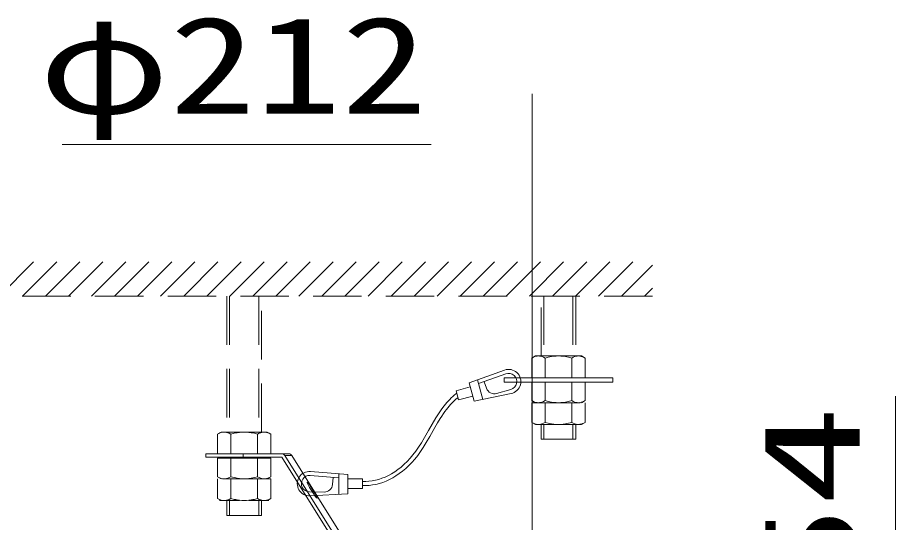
# Model space of a CAD drawing. Units: millimetres on the paper. Extents: x -63 to 65, y -59 to 59.
# Drawn here: x -6.41 to 15.32, y 35.06 to 47.56 of the extents above; entities that cross this region are included whole.
import ezdxf
from ezdxf.enums import TextEntityAlignment as Align

# ---------------------------------------------------------------- set-up
doc = ezdxf.new("R2010")
doc.units = ezdxf.units.MM
doc.linetypes.add('DASHED1', pattern=[1.8, 1.2, -0.6])
doc.linetypes.add('LONG_DOUBLE_CHAIN', pattern=[21.8, 18, -1, 0.6, -0.6, 0.6, -1])
doc.layers.add('0-1_GAIKEI', color=4, linetype='Continuous', lineweight=9)
doc.layers.add('0-2_SUNPO', color=7, linetype='Continuous', lineweight=9)
doc.styles.add('ＭＳ ゴシック', font='')
doc.styles.get('ＭＳ ゴシック').set_extended_font_data('MS Gothic')

msp = doc.modelspace()

# ---------------------------------------------------------------- linework, layer by layer
at = {"layer": '0-1_GAIKEI', "color": 134, "linetype": 'DASHED1'}
for p, q in [((-6.859, 40.66), (-5.85, 41.668)), ((-6.288, 40.66), (-5.28, 41.668)), ((-5.718, 40.66), (-4.71, 41.668)), ((-5.148, 40.66), (-4.139, 41.668)), ((-4.577, 40.66), (-3.569, 41.668)), ((-4.007, 40.66), (-2.999, 41.668)), ((-3.437, 40.66), (-2.428, 41.668)), ((-2.866, 40.66), (-1.858, 41.668)), ((-2.296, 40.66), (-1.288, 41.668)), ((-1.725, 40.66), (-0.717, 41.668)), ((-1.155, 40.66), (-0.147, 41.668)), ((-0.585, 40.66), (0.423, 41.668)), ((-0.014, 40.66), (0.994, 41.668)), ((0.556, 40.66), (1.564, 41.668)), ((1.126, 40.66), (2.135, 41.668)), ((1.697, 40.66), (2.705, 41.668)), ((2.267, 40.66), (3.275, 41.668)), ((2.837, 40.66), (3.846, 41.668)), ((3.408, 40.66), (4.416, 41.668)), ((3.978, 40.66), (4.986, 41.668)), ((4.548, 40.66), (5.557, 41.668)), ((5.119, 40.66), (6.127, 41.668)), ((5.689, 40.66), (6.697, 41.668)), ((6.26, 40.66), (7.268, 41.668)), ((6.83, 40.66), (7.838, 41.668)), ((7.4, 40.66), (8.408, 41.668)), ((7.971, 40.66), (8.979, 41.668)), ((8.541, 40.66), (9.308, 41.427)), ((9.111, 40.66), (9.308, 40.856)), ((9.308, 40.66), (-8.943, 40.66)), ((-1.226, 40.66), (-1.226, 37.299)), ((-1.159, 40.66), (-1.159, 37.299)), ((-0.436, 40.66), (-0.436, 37.299)), ((-0.369, 37.299), (-0.369, 40.66)), ((6.55, 39.182), (6.55, 40.661)), ((7.407, 40.661), (6.55, 40.661)), ((6.618, 40.661), (6.618, 39.182)), ((7.34, 40.661), (7.34, 39.182)), ((7.407, 40.661), (7.407, 39.182)), ((6.408, 39.182), (6.319, 39.131)), ((6.319, 38.644), (6.319, 39.131)), ((6.649, 38.644), (6.649, 39.131)), ((7.309, 38.644), (7.309, 39.131)), ((7.639, 38.644), (7.639, 39.131)), ((6.319, 38.537), (6.319, 38.077)), ((6.649, 38.537), (6.649, 38.077)), ((7.309, 38.537), (7.309, 38.077)), ((7.639, 38.537), (7.639, 38.077)), ((6.408, 38.026), (6.319, 38.077)), ((6.319, 38.026), (6.319, 37.539)), ((6.319, 38.026), (7.639, 38.026)), ((6.649, 38.026), (6.649, 37.539)), ((7.309, 38.026), (7.309, 37.539)), ((7.55, 38.026), (7.639, 38.077)), ((7.639, 38.026), (7.639, 37.539)), ((6.408, 37.488), (6.319, 37.539)), ((6.55, 37.488), (6.55, 37.121)), ((6.618, 37.488), (6.618, 37.121)), ((7.34, 37.121), (7.34, 37.488)), ((-1.369, 37.299), (-1.457, 37.248)), ((-1.457, 36.761), (-1.457, 37.248)), ((-0.226, 37.299), (-1.369, 37.299)), ((-1.127, 36.761), (-1.127, 37.248)), ((-0.468, 36.761), (-0.468, 37.248)), ((-0.226, 37.299), (-0.138, 37.248)), ((-0.138, 36.761), (-0.138, 37.248)), ((-1.457, 36.654), (-1.457, 36.194)), ((-1.127, 36.654), (-1.127, 36.194)), ((-0.468, 36.654), (-0.468, 36.194)), ((-0.138, 36.654), (-0.138, 36.194)), ((-1.369, 36.143), (-1.457, 36.194)), ((-1.457, 36.143), (-1.457, 35.656)), ((-0.138, 36.143), (-1.457, 36.143)), ((-1.127, 36.143), (-1.127, 35.656)), ((-0.468, 36.143), (-0.468, 35.656)), ((-0.226, 36.143), (-0.138, 36.194)), ((-0.138, 36.143), (-0.138, 35.656)), ((-1.369, 35.605), (-1.457, 35.656)), ((-0.226, 35.605), (-0.138, 35.656)), ((-0.911, 35.605), (-1.406, 35.605)), ((-1.159, 35.605), (-1.159, 35.237)), ((-0.189, 35.605), (-0.684, 35.605)), ((-0.436, 35.605), (-0.436, 35.237)), ((-0.369, 35.605), (-0.369, 35.237))]:
    msp.add_line(p, q, dxfattribs=at)
at = {"layer": '0-1_GAIKEI'}
for p, q in [((5.643, 38.834), (4.769, 38.52)), ((5.677, 38.739), (5.005, 38.498)), ((4.769, 38.52), (4.892, 38.061)), ((4.979, 38.595), (5.11, 38.107)), ((5.2, 38.382), (5.139, 38.546)), ((8.323, 38.644), (5.635, 38.644)), ((5.635, 38.537), (5.635, 38.644)), ((5.635, 38.537), (8.323, 38.537)), ((8.323, 38.644), (8.323, 38.537)), ((4.892, 38.061), (5.808, 38.253)), ((5.45, 38.256), (5.801, 38.355)), ((-1.744, 36.761), (0.312, 36.761)), ((-1.744, 36.761), (-1.744, 36.68)), ((-0.824, 36.761), (-0.824, 36.68)), ((0.38, 36.723), (1.628, 34.724)), ((0.136, 36.68), (-1.744, 36.68)), ((-1.457, 36.654), (-0.138, 36.654)), ((1.358, 34.724), (0.136, 36.68)), ((0.843, 36.325), (1.769, 36.247)), ((0.835, 36.224), (1.547, 36.165)), ((1.389, 36.003), (1.406, 36.177)), ((1.547, 36.266), (1.547, 35.76)), ((1.769, 36.247), (1.769, 35.772)), ((1.18, 35.816), (0.815, 35.822)), ((1.769, 35.772), (0.835, 35.721))]:
    msp.add_line(p, q, dxfattribs=at)
at = {"layer": '0-1_GAIKEI', "color": 7, "linetype": 'LONG_DOUBLE_CHAIN'}
msp.add_line((7.309, 38.644), (7.639, 38.644), dxfattribs=at)
at = {"layer": '0-1_GAIKEI', "color": 134, "linetype": 'DASHED1'}
for points in [[(6.319, 39.131), (6.359, 39.152), (6.398, 39.168), (6.427, 39.176), (6.456, 39.181), (6.484, 39.182), (6.513, 39.181), (6.541, 39.176), (6.57, 39.168), (6.609, 39.152), (6.649, 39.131)], [(6.408, 39.182), (7.55, 39.182), (7.639, 39.131)], [(6.649, 39.131), (6.728, 39.152), (6.768, 39.16), (6.807, 39.168), (6.865, 39.176), (6.922, 39.181), (6.979, 39.182), (7.036, 39.181), (7.093, 39.176), (7.151, 39.168), (7.19, 39.16), (7.23, 39.152), (7.309, 39.131)], [(7.309, 39.131), (7.348, 39.152), (7.388, 39.168), (7.417, 39.176), (7.445, 39.181), (7.474, 39.182), (7.48, 39.182), (7.513, 39.179), (7.546, 39.172), (7.579, 39.161), (7.609, 39.147), (7.639, 39.131)], [(6.319, 38.077), (6.359, 38.056), (6.398, 38.041), (6.427, 38.033), (6.456, 38.028), (6.484, 38.026), (6.513, 38.028), (6.541, 38.033), (6.57, 38.041), (6.609, 38.056), (6.649, 38.077)], [(6.649, 38.077), (6.728, 38.056), (6.768, 38.048), (6.807, 38.041), (6.865, 38.033), (6.922, 38.028), (6.979, 38.026), (7.036, 38.028), (7.093, 38.033), (7.151, 38.041), (7.19, 38.048), (7.23, 38.056), (7.309, 38.077)], [(7.309, 38.077), (7.348, 38.056), (7.388, 38.041), (7.417, 38.033), (7.445, 38.028), (7.474, 38.026), (7.48, 38.026), (7.513, 38.029), (7.546, 38.036), (7.579, 38.048), (7.609, 38.061), (7.639, 38.077)], [(6.319, 37.539), (6.359, 37.519), (6.398, 37.503), (6.427, 37.495), (6.456, 37.49), (6.484, 37.488), (6.513, 37.49), (6.541, 37.495), (6.57, 37.503), (6.609, 37.519), (6.649, 37.539)], [(6.408, 37.488), (7.55, 37.488), (7.639, 37.539)], [(7.407, 37.488), (7.407, 37.121), (6.55, 37.121)], [(6.649, 37.539), (6.728, 37.519), (6.768, 37.51), (6.807, 37.503), (6.865, 37.495), (6.922, 37.49), (6.979, 37.488), (7.036, 37.49), (7.093, 37.495), (7.151, 37.503), (7.19, 37.51), (7.23, 37.519), (7.309, 37.539)], [(7.309, 37.539), (7.348, 37.519), (7.388, 37.503), (7.417, 37.495), (7.445, 37.49), (7.474, 37.488), (7.48, 37.488), (7.513, 37.491), (7.546, 37.499), (7.579, 37.51), (7.609, 37.523), (7.639, 37.539)], [(-1.127, 37.248), (-1.167, 37.269), (-1.206, 37.284), (-1.235, 37.292), (-1.264, 37.297), (-1.292, 37.299), (-1.299, 37.299), (-1.332, 37.296), (-1.364, 37.289), (-1.397, 37.277), (-1.427, 37.264), (-1.457, 37.248)], [(-0.468, 37.248), (-0.547, 37.269), (-0.586, 37.277), (-0.626, 37.284), (-0.683, 37.292), (-0.74, 37.297), (-0.797, 37.299), (-0.855, 37.297), (-0.912, 37.292), (-0.969, 37.284), (-1.009, 37.277), (-1.048, 37.269), (-1.127, 37.248)], [(-0.138, 37.248), (-0.177, 37.269), (-0.217, 37.284), (-0.245, 37.292), (-0.274, 37.297), (-0.303, 37.299), (-0.331, 37.297), (-0.36, 37.292), (-0.389, 37.284), (-0.428, 37.269), (-0.468, 37.248)], [(-1.127, 36.194), (-1.167, 36.173), (-1.206, 36.157), (-1.235, 36.149), (-1.264, 36.144), (-1.292, 36.143), (-1.299, 36.143), (-1.332, 36.146), (-1.364, 36.153), (-1.397, 36.164), (-1.427, 36.178), (-1.457, 36.194)], [(-0.468, 36.194), (-0.547, 36.173), (-0.586, 36.165), (-0.626, 36.157), (-0.683, 36.149), (-0.74, 36.144), (-0.797, 36.143), (-0.855, 36.144), (-0.912, 36.149), (-0.969, 36.157), (-1.009, 36.165), (-1.048, 36.173), (-1.127, 36.194)], [(-0.138, 36.194), (-0.177, 36.173), (-0.217, 36.157), (-0.245, 36.149), (-0.274, 36.144), (-0.303, 36.143), (-0.331, 36.144), (-0.36, 36.149), (-0.389, 36.157), (-0.428, 36.173), (-0.468, 36.194)], [(-1.127, 35.656), (-1.167, 35.635), (-1.206, 35.62), (-1.235, 35.612), (-1.264, 35.607), (-1.292, 35.605), (-1.299, 35.605), (-1.332, 35.608), (-1.364, 35.615), (-1.397, 35.627), (-1.427, 35.64), (-1.457, 35.656)], [(-0.468, 35.656), (-0.547, 35.635), (-0.586, 35.627), (-0.626, 35.62), (-0.683, 35.612), (-0.74, 35.607), (-0.797, 35.605), (-0.855, 35.607), (-0.912, 35.612), (-0.969, 35.62), (-1.009, 35.627), (-1.048, 35.635), (-1.127, 35.656)], [(-0.138, 35.656), (-0.177, 35.635), (-0.217, 35.62), (-0.245, 35.612), (-0.274, 35.607), (-0.303, 35.605), (-0.331, 35.607), (-0.36, 35.612), (-0.389, 35.62), (-0.428, 35.635), (-0.468, 35.656)], [(-1.226, 35.605), (-1.226, 35.237), (-0.369, 35.237)]]:
    msp.add_lwpolyline(points, dxfattribs=at)
at = {"layer": '0-1_GAIKEI'}
for points in [[(2.13, 36.076), (2.21, 36.076), (2.29, 36.081), (2.371, 36.092), (2.451, 36.107), (2.531, 36.128), (2.611, 36.155), (2.69, 36.187), (2.77, 36.225), (2.85, 36.269), (2.929, 36.318), (3.007, 36.374), (3.085, 36.435), (3.161, 36.502), (3.236, 36.575), (3.31, 36.654), (3.38, 36.737), (3.448, 36.826), (3.516, 36.923), (3.587, 37.034), (3.666, 37.165), (3.765, 37.338), (3.853, 37.495), (3.945, 37.65), (3.993, 37.726), (4.043, 37.801), (4.095, 37.875), (4.149, 37.947), (4.184, 37.99), (4.22, 38.032), (4.255, 38.071), (4.291, 38.109), (4.327, 38.144), (4.363, 38.178), (4.4, 38.21), (4.437, 38.242), (4.465, 38.264)], [(4.797, 38.416), (4.45, 38.323), (4.51, 38.098), (4.857, 38.191)], [(2.129, 35.975), (2.213, 35.974), (2.297, 35.98), (2.38, 35.99), (2.464, 36.006), (2.547, 36.027), (2.63, 36.054), (2.713, 36.086), (2.795, 36.124), (2.877, 36.167), (2.959, 36.217), (3.04, 36.272), (3.12, 36.332), (3.199, 36.399), (3.276, 36.472), (3.352, 36.549), (3.426, 36.633), (3.496, 36.72), (3.565, 36.815), (3.635, 36.92), (3.71, 37.04), (3.797, 37.188), (3.923, 37.412), (3.988, 37.524), (4.055, 37.634), (4.094, 37.695), (4.135, 37.756), (4.17, 37.806), (4.207, 37.855), (4.241, 37.899), (4.277, 37.942), (4.311, 37.981), (4.346, 38.019), (4.38, 38.054), (4.415, 38.088), (4.45, 38.119), (4.486, 38.15), (4.494, 38.157)], [(0.38, 36.723), (0.204, 36.723), (1.453, 34.724)], [(1.769, 36.14), (2.129, 36.14), (2.129, 35.907), (1.769, 35.907)]]:
    msp.add_lwpolyline(points, dxfattribs=at)
for centre, radius, start, end in [((5.746, 38.549), 0.302, 281.8661, 109.776), ((5.746, 38.549), 0.202, 285.8134, 109.776), ((5.394, 38.455), 0.207, 200.5682, 285.8134), ((0.818, 36.023), 0.302, 85.224, 273.1339), ((0.818, 36.023), 0.202, 85.224, 269.1866), ((1.183, 36.023), 0.207, 269.1866, 354.4318)]:
    msp.add_arc(centre, radius, start, end, dxfattribs=at)
for centre, major_axis, ratio, start_param, end_param in [((0.136, 36.68), (0, 0.0807), 0.996195, 5.27247, 6.283185), ((0.312, 36.68), (0, 0.0807), 0.996195, 5.27247, 6.283185), ((0.882, 35.863), (0.125, -0.199), 0.073839, 3.141593, 6.283185), ((0.882, 35.863), (0.125, -0.199), 0.073839, 1.524351, 3.141593), ((0.882, 35.863), (0.125, -0.199), 0.073839, 6.283185, 7.807536)]:
    msp.add_ellipse(centre, major_axis=major_axis, ratio=ratio, start_param=start_param, end_param=end_param, dxfattribs=at)
at = {"layer": '0-2_SUNPO'}
for p, q in [((6.33, 28.359), (6.33, 45.668)), ((-5.303, 44.418), (3.83, 44.418)), ((15.321, 30.268), (15.321, 38.184))]:
    msp.add_line(p, q, dxfattribs=at)

# ---------------------------------------------------------------- texts
at = {"layer": '0-2_SUNPO', "style": 'ＭＳ ゴシック', "width": 1.3}
msp.add_text('φ212', height=2.405, dxfattribs=at).set_placement((-5.879, 44.455), align=Align.BOTTOM_LEFT)
at = {"layer": '0-2_SUNPO', "style": 'ＭＳ ゴシック', "width": 1.5}
msp.add_text('54', height=2.405, rotation=90, dxfattribs=at).set_placement((15.158, 33.035), align=Align.BOTTOM_LEFT)

doc.saveas('drawing.dxf')
